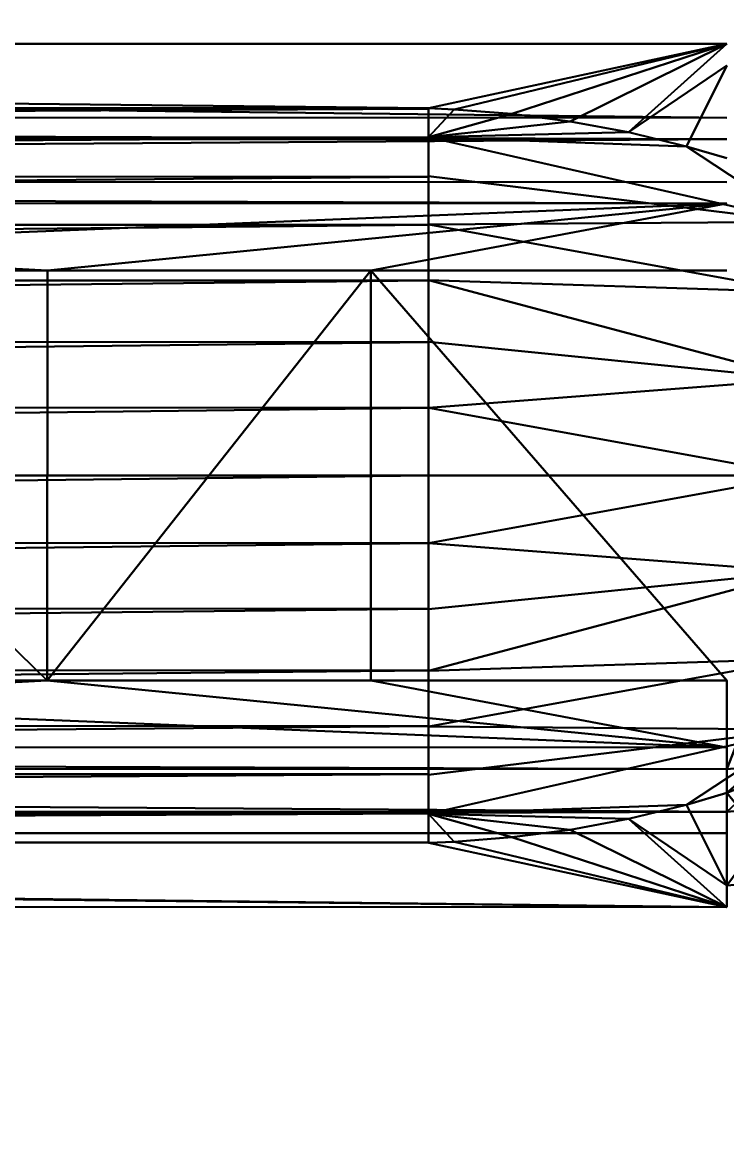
# Model space of a CAD drawing. Header units: inches. Extents: x 0 to 46333, y 12439 to 30520.
# Drawn here: x 13830.9 to 13896.4, y 17441 to 17544 of the extents above; entities that cross this region are included whole.
import ezdxf

# ---------------------------------------------------------------- set-up
doc = ezdxf.new("R2010")
doc.units = ezdxf.units.IN
doc.header["$MEASUREMENT"] = 0
doc.layers.add('DLX_FL1_LUM', color=7, linetype='Continuous', true_color=0xffd400)
doc.layers.add('TEXT', color=2, linetype='Continuous', lineweight=0)
doc.layers.add('v.p', color=7, linetype='Continuous')
doc.styles.add('ROMANS', font='romans.shx', dxfattribs={"width": 0.7, "height": 2.5})

# ---------------------------------------------------------------- blocks, each defined once
blk = doc.blocks.new('first floor civil')
at = {"layer": 'TEXT', "color": 9, "style": 'ROMANS', "width": 0.8}
blk.add_text('KITCHEN', height=200, dxfattribs=at).set_placement((596062.81, 123336.17))

msp = doc.modelspace()

# ---------------------------------------------------------------- linework, layer by layer
at = {"layer": 'DLX_FL1_LUM'}
for points in [[(13317.03, 17542.04, 0), (13896.37, 17535.16, 0)], [(13896.37, 17542.02, 0), (13317.03, 17542.04, 0)], [(13896.37, 17535.16, 0), (13317.03, 17542.04, 0)], [(13868.63, 17536.04, 0), (13317.03, 17542.04, 0)], [(13317.03, 17542.04, 0), (13896.37, 17542.02, 0)], [(13317.03, 17542.04, 0), (13868.63, 17536.04, 0)], [(13896.37, 17542.02, 0), (13868.63, 17536.04, 0)], [(13868.63, 17536.04, 0), (13896.37, 17542.02, 0)], [(13871.03, 17535.94, 0), (13896.37, 17542.02, 0)], [(13896.37, 17542.02, 0), (13871.03, 17535.94, 0)], [(13876.38, 17535.53, 0), (13896.37, 17542.02, 0)], [(13896.37, 17542.02, 0), (13876.38, 17535.53, 0)], [(13881.81, 17534.82, 0), (13896.37, 17542.02, 0)], [(13896.37, 17542.02, 0), (13881.81, 17534.82, 0)], [(13887.24, 17533.81, 0), (13896.37, 17542.02, 0)], [(13896.37, 17542.02, 0), (13887.24, 17533.81, 0)], [(13896.37, 17540.01, 0), (13887.24, 17533.81, 0)], [(13887.24, 17533.81, 0), (13896.37, 17540.01, 0)], [(13892.61, 17532.5, 0), (13896.37, 17540.01, 0)], [(13896.37, 17540.01, 0), (13892.61, 17532.5, 0)], [(13868.63, 17536.04, 0), (13344.77, 17536.06, 0)], [(13344.77, 17536.06, 0), (13868.63, 17536.04, 0)], [(13344.77, 17536.02, 0), (13868.63, 17536.04, 0)], [(13868.63, 17536.04, 0), (13344.77, 17536.02, 0)], [(13868.63, 17536, 0), (13344.77, 17536.02, 0)], [(13344.77, 17536.02, 0), (13868.63, 17536, 0)], [(13344.77, 17533.33, 0), (13868.63, 17536, 0)], [(13868.63, 17536, 0), (13344.77, 17533.33, 0)], [(13868.63, 17536, 0), (13868.63, 17536.04, 0)], [(13868.63, 17536.04, 0), (13868.63, 17533.35, 0)], [(13868.63, 17536.04, 0), (13868.63, 17536, 0)], [(13871.03, 17535.94, 0), (13868.63, 17536.04, 0)], [(13868.63, 17533.35, 0), (13868.63, 17536.04, 0)], [(13868.63, 17536.04, 0), (13871.03, 17535.94, 0)], [(13868.63, 17533.35, 0), (13868.63, 17536, 0)], [(13868.63, 17533.31, 0), (13868.63, 17536, 0)], [(13868.63, 17536, 0), (13868.63, 17533.35, 0)], [(13868.63, 17536, 0), (13868.63, 17533.31, 0)], [(13871.03, 17535.94, 0), (13868.63, 17533.35, 0)], [(13868.63, 17533.35, 0), (13871.03, 17535.94, 0)], [(13876.38, 17535.53, 0), (13871.03, 17535.94, 0)], [(13871.03, 17535.94, 0), (13876.38, 17535.53, 0)], [(13317.03, 17535.18, 0), (13896.37, 17535.16, 0)], [(13317.03, 17535.18, 0), (13896.37, 17533.16, 0)], [(13896.37, 17535.16, 0), (13317.03, 17535.18, 0)], [(13896.37, 17533.16, 0), (13317.03, 17535.18, 0)], [(13876.38, 17535.53, 0), (13868.63, 17533.35, 0)], [(13868.63, 17533.35, 0), (13876.38, 17535.53, 0)], [(13881.81, 17534.82, 0), (13868.63, 17533.35, 0)], [(13868.63, 17533.35, 0), (13881.81, 17534.82, 0)], [(13881.81, 17534.82, 0), (13876.38, 17535.53, 0)], [(13876.38, 17535.53, 0), (13881.81, 17534.82, 0)], [(13887.24, 17533.81, 0), (13881.81, 17534.82, 0)], [(13881.81, 17534.82, 0), (13887.24, 17533.81, 0)], [(13887.24, 17533.81, 0), (13868.63, 17533.35, 0)], [(13868.63, 17533.35, 0), (13887.24, 17533.81, 0)], [(13892.61, 17532.5, 0), (13887.24, 17533.81, 0)], [(13887.24, 17533.81, 0), (13892.61, 17532.5, 0)], [(13317.03, 17533.18, 0), (13896.37, 17533.16, 0)], [(13896.37, 17533.16, 0), (13317.03, 17533.18, 0)], [(13317.03, 17529.21, 0), (13896.37, 17533.16, 0)], [(13896.37, 17533.16, 0), (13317.03, 17529.21, 0)], [(13868.63, 17533.31, 0), (13344.77, 17533.33, 0)], [(13344.77, 17533.33, 0), (13868.63, 17533.31, 0)], [(13344.77, 17529.7, 0), (13868.63, 17533.31, 0)], [(13868.63, 17533.31, 0), (13344.77, 17529.7, 0)], [(13868.63, 17533.31, 0), (13868.63, 17533.35, 0)], [(13868.63, 17533.35, 0), (13868.63, 17529.72, 0)], [(13868.63, 17533.35, 0), (13868.63, 17533.31, 0)], [(13868.63, 17529.72, 0), (13868.63, 17533.35, 0)], [(13868.63, 17533.35, 0), (13903.25, 17525.5, 0)], [(13892.61, 17532.5, 0), (13868.63, 17533.35, 0)], [(13903.25, 17525.5, 0), (13868.63, 17533.35, 0)], [(13868.63, 17533.35, 0), (13892.61, 17532.5, 0)], [(13868.63, 17529.72, 0), (13868.63, 17533.31, 0)], [(13868.63, 17529.68, 0), (13868.63, 17533.31, 0)], [(13868.63, 17533.31, 0), (13868.63, 17529.72, 0)], [(13868.63, 17533.31, 0), (13868.63, 17529.68, 0)], [(13896.37, 17531.4, 0), (13892.61, 17532.5, 0)], [(13892.61, 17532.5, 0), (13903.25, 17525.5, 0)], [(13903.25, 17525.5, 0), (13892.61, 17532.5, 0)], [(13892.61, 17532.5, 0), (13896.37, 17531.4, 0)], [(13868.63, 17529.68, 0), (13344.77, 17529.7, 0)], [(13344.77, 17529.7, 0), (13868.63, 17529.68, 0)], [(13344.77, 17525.22, 0), (13868.63, 17529.68, 0)], [(13868.63, 17529.68, 0), (13344.77, 17525.22, 0)], [(13868.63, 17529.68, 0), (13868.63, 17529.72, 0)], [(13868.63, 17529.72, 0), (13868.63, 17525.24, 0)], [(13868.63, 17529.72, 0), (13868.63, 17529.68, 0)], [(13903.25, 17525.5, 0), (13868.63, 17529.72, 0)], [(13868.63, 17525.24, 0), (13868.63, 17529.72, 0)], [(13868.63, 17529.72, 0), (13903.25, 17525.5, 0)], [(13868.63, 17525.24, 0), (13868.63, 17529.68, 0)], [(13868.63, 17525.2, 0), (13868.63, 17529.68, 0)], [(13868.63, 17529.68, 0), (13868.63, 17525.24, 0)], [(13868.63, 17529.68, 0), (13868.63, 17525.2, 0)], [(13896.37, 17527.18, 0), (13317.03, 17529.21, 0)], [(13896.37, 17529.19, 0), (13317.03, 17529.21, 0)], [(13317.03, 17529.21, 0), (13896.37, 17527.18, 0)], [(13317.03, 17529.21, 0), (13896.37, 17529.19, 0)], [(13896.37, 17527.18, 0), (13317.03, 17527.21, 0)], [(13317.03, 17527.21, 0), (13896.37, 17527.18, 0)], [(13794.14, 17523.03, 0), (13896.37, 17527.18, 0)], [(13896.37, 17527.18, 0), (13794.14, 17523.03, 0)], [(13896.37, 17527.18, 0), (13833.23, 17520.97, 0)], [(13833.23, 17520.97, 0), (13896.37, 17527.18, 0)], [(13863.3, 17520.97, 0), (13896.37, 17527.18, 0)], [(13896.37, 17527.18, 0), (13863.3, 17520.97, 0)], [(13868.63, 17525.2, 0), (13344.77, 17525.22, 0)], [(13344.77, 17525.22, 0), (13868.63, 17525.2, 0)], [(13344.77, 17520.05, 0), (13868.63, 17525.2, 0)], [(13868.63, 17525.2, 0), (13344.77, 17520.05, 0)], [(13868.63, 17525.24, 0), (13903.25, 17525.5, 0)], [(13903.25, 17525.5, 0), (13868.63, 17525.24, 0)], [(13868.63, 17525.2, 0), (13868.63, 17525.24, 0)], [(13868.63, 17525.24, 0), (13868.63, 17520.06, 0)], [(13868.63, 17525.24, 0), (13868.63, 17525.2, 0)], [(13903.25, 17518.97, 0), (13868.63, 17525.24, 0)], [(13868.63, 17520.06, 0), (13868.63, 17525.24, 0)], [(13868.63, 17525.24, 0), (13903.25, 17518.97, 0)], [(13868.63, 17520.06, 0), (13868.63, 17525.2, 0)], [(13868.63, 17520.03, 0), (13868.63, 17525.2, 0)], [(13868.63, 17525.2, 0), (13868.63, 17520.06, 0)], [(13868.63, 17525.2, 0), (13868.63, 17520.03, 0)], [(13794.14, 17523.03, 0), (13833.23, 17520.97, 0)], [(13833.23, 17520.97, 0), (13794.14, 17523.03, 0)], [(13833.22, 17482.88, 0), (13794.13, 17520.97, 0)], [(13794.13, 17520.97, 0), (13833.22, 17482.88, 0)], [(13833.23, 17520.97, 0), (13794.13, 17520.97, 0)], [(13794.13, 17520.97, 0), (13833.23, 17520.97, 0)], [(13833.22, 17482.88, 0), (13833.23, 17520.97, 0)], [(13833.22, 17482.88, 0), (13833.23, 17520.97, 0)], [(13833.23, 17520.97, 0), (13833.22, 17482.88, 0)], [(13833.22, 17482.88, 0), (13833.23, 17520.97, 0)], [(13833.23, 17520.97, 0), (13833.22, 17482.88, 0)], [(13863.3, 17520.97, 0), (13833.22, 17482.88, 0)], [(13833.23, 17520.97, 0), (13833.22, 17482.88, 0)], [(13833.22, 17482.88, 0), (13863.3, 17520.97, 0)], [(13833.23, 17520.97, 0), (13863.3, 17520.97, 0)], [(13833.23, 17520.97, 0), (13863.3, 17520.97, 0)], [(13863.3, 17520.97, 0), (13833.23, 17520.97, 0)], [(13833.23, 17520.97, 0), (13863.3, 17520.97, 0)], [(13863.3, 17520.97, 0), (13833.23, 17520.97, 0)], [(13833.23, 17520.97, 0), (13833.23, 17520.97, 0)], [(13833.23, 17520.97, 0), (13833.23, 17520.97, 0)], [(13863.3, 17520.97, 0), (13833.23, 17520.97, 0)], [(13863.3, 17520.97, 0), (13863.29, 17482.88, 0)], [(13863.3, 17520.97, 0), (13863.29, 17482.88, 0)], [(13863.29, 17482.88, 0), (13863.3, 17520.97, 0)], [(13863.3, 17520.97, 0), (13863.29, 17482.88, 0)], [(13863.29, 17482.88, 0), (13863.3, 17520.97, 0)], [(13863.29, 17482.88, 0), (13863.3, 17520.97, 0)], [(13863.3, 17520.97, 0), (13896.37, 17520.97, 0)], [(13863.3, 17520.97, 0), (13896.37, 17482.88, 0)], [(13896.37, 17520.97, 0), (13863.3, 17520.97, 0)], [(13896.37, 17482.88, 0), (13863.3, 17520.97, 0)], [(13863.3, 17520.97, 0), (13863.3, 17520.97, 0)], [(13863.3, 17520.97, 0), (13863.3, 17520.97, 0)], [(13868.63, 17520.03, 0), (13344.77, 17520.05, 0)], [(13344.77, 17520.05, 0), (13868.63, 17520.03, 0)], [(13344.77, 17514.33, 0), (13868.63, 17520.03, 0)], [(13868.63, 17520.03, 0), (13344.77, 17514.33, 0)], [(13868.63, 17520.03, 0), (13868.63, 17520.06, 0)], [(13868.63, 17520.06, 0), (13868.63, 17514.33, 0)], [(13868.63, 17520.06, 0), (13868.63, 17520.03, 0)], [(13868.63, 17514.33, 0), (13868.63, 17520.06, 0)], [(13868.63, 17520.06, 0), (13903.25, 17510.86, 0)], [(13903.25, 17510.86, 0), (13868.63, 17520.06, 0)], [(13868.63, 17520.06, 0), (13903.25, 17518.97, 0)], [(13903.25, 17518.97, 0), (13868.63, 17520.06, 0)], [(13868.63, 17514.33, 0), (13868.63, 17520.03, 0)], [(13868.63, 17514.31, 0), (13868.63, 17520.03, 0)], [(13868.63, 17520.03, 0), (13868.63, 17514.33, 0)], [(13868.63, 17520.03, 0), (13868.63, 17514.31, 0)], [(13868.63, 17514.31, 0), (13344.77, 17514.33, 0)], [(13344.77, 17514.33, 0), (13868.63, 17514.31, 0)], [(13344.77, 17508.23, 0), (13868.63, 17514.31, 0)], [(13868.63, 17514.31, 0), (13344.77, 17508.23, 0)], [(13868.63, 17514.31, 0), (13868.63, 17514.33, 0)], [(13868.63, 17514.33, 0), (13868.63, 17508.22, 0)], [(13868.63, 17514.33, 0), (13868.63, 17514.31, 0)], [(13903.25, 17510.86, 0), (13868.63, 17514.33, 0)], [(13868.63, 17508.22, 0), (13868.63, 17514.33, 0)], [(13868.63, 17514.33, 0), (13903.25, 17510.86, 0)], [(13868.63, 17508.22, 0), (13868.63, 17514.31, 0)], [(13868.63, 17508.21, 0), (13868.63, 17514.31, 0)], [(13868.63, 17514.31, 0), (13868.63, 17508.22, 0)], [(13868.63, 17514.31, 0), (13868.63, 17508.21, 0)], [(13868.63, 17508.22, 0), (13903.25, 17510.86, 0)], [(13903.25, 17510.86, 0), (13868.63, 17508.22, 0)], [(13868.63, 17508.21, 0), (13344.77, 17508.23, 0)], [(13344.77, 17508.23, 0), (13868.63, 17508.21, 0)], [(13344.77, 17501.94, 0), (13868.63, 17508.21, 0)], [(13868.63, 17508.21, 0), (13344.77, 17501.94, 0)], [(13868.63, 17508.21, 0), (13868.63, 17508.22, 0)], [(13868.63, 17508.22, 0), (13868.63, 17501.92, 0)], [(13868.63, 17508.22, 0), (13868.63, 17508.21, 0)], [(13868.63, 17501.92, 0), (13868.63, 17508.22, 0)], [(13868.63, 17508.22, 0), (13903.25, 17501.92, 0)], [(13903.25, 17501.92, 0), (13868.63, 17508.22, 0)], [(13868.63, 17501.92, 0), (13868.63, 17508.21, 0)], [(13868.63, 17501.92, 0), (13868.63, 17508.21, 0)], [(13868.63, 17508.21, 0), (13868.63, 17501.92, 0)], [(13868.63, 17508.21, 0), (13868.63, 17501.92, 0)], [(13868.63, 17501.92, 0), (13344.77, 17501.94, 0)], [(13344.77, 17501.94, 0), (13868.63, 17501.92, 0)], [(13344.77, 17495.66, 0), (13868.63, 17501.92, 0)], [(13868.63, 17501.92, 0), (13344.77, 17495.66, 0)], [(13868.63, 17495.64, 0), (13868.63, 17501.92, 0)], [(13868.63, 17501.92, 0), (13868.63, 17495.63, 0)], [(13868.63, 17501.92, 0), (13868.63, 17501.92, 0)], [(13868.63, 17495.64, 0), (13868.63, 17501.92, 0)], [(13868.63, 17501.92, 0), (13868.63, 17501.92, 0)], [(13868.63, 17501.92, 0), (13868.63, 17495.64, 0)], [(13868.63, 17495.63, 0), (13903.25, 17501.92, 0)], [(13903.25, 17501.92, 0), (13868.63, 17501.92, 0)], [(13903.25, 17501.92, 0), (13868.63, 17495.63, 0)], [(13868.63, 17495.63, 0), (13868.63, 17501.92, 0)], [(13868.63, 17501.92, 0), (13903.25, 17501.92, 0)], [(13868.63, 17501.92, 0), (13868.63, 17495.64, 0)], [(13344.76, 17489.56, 0), (13868.63, 17495.64, 0)], [(13868.63, 17495.64, 0), (13344.76, 17489.56, 0)], [(13868.63, 17495.64, 0), (13344.77, 17495.66, 0)], [(13344.77, 17495.66, 0), (13868.63, 17495.64, 0)], [(13868.63, 17495.63, 0), (13868.63, 17495.64, 0)], [(13868.63, 17489.54, 0), (13868.63, 17495.64, 0)], [(13868.63, 17495.64, 0), (13868.63, 17495.63, 0)], [(13868.63, 17495.64, 0), (13868.63, 17489.54, 0)], [(13868.63, 17489.54, 0), (13868.63, 17495.63, 0)], [(13868.63, 17495.63, 0), (13868.63, 17489.52, 0)], [(13868.63, 17495.63, 0), (13868.63, 17489.54, 0)], [(13868.63, 17489.52, 0), (13868.63, 17495.63, 0)], [(13868.63, 17495.63, 0), (13903.25, 17492.99, 0)], [(13903.25, 17492.99, 0), (13868.63, 17495.63, 0)], [(13868.63, 17483.79, 0), (13903.25, 17492.99, 0)], [(13903.25, 17492.99, 0), (13868.63, 17489.52, 0)], [(13903.25, 17492.99, 0), (13868.63, 17483.79, 0)], [(13868.63, 17489.52, 0), (13903.25, 17492.99, 0)], [(13868.63, 17489.54, 0), (13344.76, 17489.56, 0)], [(13344.76, 17489.56, 0), (13868.63, 17489.54, 0)], [(13344.76, 17483.84, 0), (13868.63, 17489.54, 0)], [(13868.63, 17489.54, 0), (13344.76, 17483.84, 0)], [(13868.63, 17489.52, 0), (13868.63, 17489.54, 0)], [(13868.63, 17483.82, 0), (13868.63, 17489.54, 0)], [(13868.63, 17489.54, 0), (13868.63, 17489.52, 0)], [(13868.63, 17489.54, 0), (13868.63, 17483.82, 0)], [(13868.63, 17483.82, 0), (13868.63, 17489.52, 0)], [(13868.63, 17489.52, 0), (13868.63, 17483.79, 0)], [(13868.63, 17489.52, 0), (13868.63, 17483.82, 0)], [(13868.63, 17483.79, 0), (13868.63, 17489.52, 0)], [(13868.63, 17478.61, 0), (13903.25, 17484.88, 0)], [(13903.25, 17484.88, 0), (13868.63, 17483.79, 0)], [(13903.25, 17484.88, 0), (13868.63, 17478.61, 0)], [(13868.63, 17483.79, 0), (13903.25, 17484.88, 0)], [(13868.63, 17483.82, 0), (13344.76, 17483.84, 0)], [(13344.76, 17483.84, 0), (13868.63, 17483.82, 0)], [(13344.76, 17478.66, 0), (13868.63, 17483.82, 0)], [(13868.63, 17483.82, 0), (13344.76, 17478.66, 0)], [(13868.63, 17483.79, 0), (13868.63, 17483.82, 0)], [(13868.63, 17478.64, 0), (13868.63, 17483.82, 0)], [(13868.63, 17483.82, 0), (13868.63, 17483.79, 0)], [(13868.63, 17483.82, 0), (13868.63, 17478.64, 0)], [(13868.63, 17478.64, 0), (13868.63, 17483.79, 0)], [(13868.63, 17483.79, 0), (13868.63, 17478.61, 0)], [(13868.63, 17483.79, 0), (13868.63, 17478.64, 0)], [(13868.63, 17478.61, 0), (13868.63, 17483.79, 0)], [(13833.22, 17482.88, 0), (13794.13, 17480.82, 0)], [(13794.13, 17480.82, 0), (13833.22, 17482.88, 0)], [(13833.22, 17482.88, 0), (13794.13, 17482.88, 0)], [(13794.13, 17482.88, 0), (13833.22, 17482.88, 0)], [(13833.22, 17482.88, 0), (13896.37, 17476.66, 0)], [(13863.29, 17482.88, 0), (13833.22, 17482.88, 0)], [(13896.37, 17476.66, 0), (13833.22, 17482.88, 0)], [(13863.29, 17482.88, 0), (13833.22, 17482.88, 0)], [(13833.22, 17482.88, 0), (13833.22, 17482.88, 0)], [(13833.22, 17482.88, 0), (13863.29, 17482.88, 0)], [(13863.29, 17482.88, 0), (13833.22, 17482.88, 0)], [(13833.22, 17482.88, 0), (13863.29, 17482.88, 0)], [(13833.22, 17482.88, 0), (13833.22, 17482.88, 0)], [(13833.22, 17482.88, 0), (13863.29, 17482.88, 0)], [(13863.29, 17482.88, 0), (13896.37, 17476.66, 0)], [(13896.37, 17482.88, 0), (13863.29, 17482.88, 0)], [(13896.37, 17476.66, 0), (13863.29, 17482.88, 0)], [(13863.29, 17482.88, 0), (13896.37, 17482.88, 0)], [(13863.29, 17482.88, 0), (13863.29, 17482.88, 0)], [(13863.29, 17482.88, 0), (13863.29, 17482.88, 0)], [(13899.68, 17483.17, 0), (13896.37, 17474.66, 0)], [(13896.37, 17474.66, 0), (13899.68, 17483.17, 0)], [(13896.37, 17476.66, 0), (13896.37, 17482.88, 0)], [(13896.37, 17474.66, 0), (13896.37, 17482.88, 0)], [(13896.37, 17482.88, 0), (13896.37, 17476.66, 0)], [(13896.37, 17482.88, 0), (13896.37, 17474.66, 0)], [(13794.13, 17480.82, 0), (13896.37, 17476.66, 0)], [(13896.37, 17476.66, 0), (13794.13, 17480.82, 0)], [(13868.63, 17478.64, 0), (13344.76, 17478.66, 0)], [(13344.76, 17478.66, 0), (13868.63, 17478.64, 0)], [(13344.76, 17474.19, 0), (13868.63, 17478.64, 0)], [(13868.63, 17478.64, 0), (13344.76, 17474.19, 0)], [(13868.63, 17478.61, 0), (13868.63, 17478.64, 0)], [(13868.63, 17474.17, 0), (13868.63, 17478.64, 0)], [(13868.63, 17478.64, 0), (13868.63, 17478.61, 0)], [(13868.63, 17478.64, 0), (13868.63, 17474.17, 0)], [(13868.63, 17474.17, 0), (13868.63, 17478.61, 0)], [(13868.63, 17478.61, 0), (13868.63, 17474.13, 0)], [(13868.63, 17478.61, 0), (13868.63, 17474.17, 0)], [(13868.63, 17474.13, 0), (13868.63, 17478.61, 0)], [(13868.63, 17478.61, 0), (13903.25, 17478.34, 0)], [(13903.25, 17478.34, 0), (13868.63, 17478.61, 0)], [(13903.25, 17478.34, 0), (13868.63, 17474.13, 0)], [(13868.63, 17470.5, 0), (13903.25, 17478.34, 0)], [(13903.25, 17478.34, 0), (13868.63, 17470.5, 0)], [(13868.63, 17474.13, 0), (13903.25, 17478.34, 0)], [(13903.25, 17478.34, 0), (13892.61, 17471.34, 0)], [(13892.61, 17471.34, 0), (13903.25, 17478.34, 0)], [(13896.37, 17472.45, 0), (13903.25, 17478.34, 0)], [(13903.25, 17478.34, 0), (13896.37, 17472.45, 0)], [(13317.02, 17476.68, 0), (13896.37, 17476.66, 0)], [(13896.37, 17476.66, 0), (13317.02, 17476.68, 0)], [(13317.02, 17476.68, 0), (13896.37, 17474.66, 0)], [(13896.37, 17474.66, 0), (13317.02, 17476.68, 0)], [(13896.37, 17472.45, 0), (13907.65, 17476.81, 0)], [(13907.65, 17476.81, 0), (13896.37, 17472.45, 0)], [(13896.37, 17476.66, 0), (13896.37, 17474.66, 0)], [(13896.37, 17474.66, 0), (13896.37, 17476.66, 0)], [(13901.1, 17475.07, 0), (13896.37, 17470.69, 0)], [(13896.37, 17470.69, 0), (13901.1, 17475.07, 0)], [(13901.1, 17475.07, 0), (13896.37, 17474.66, 0)], [(13896.37, 17474.66, 0), (13901.1, 17475.07, 0)], [(13896.37, 17474.66, 0), (13317.02, 17474.68, 0)], [(13317.02, 17474.68, 0), (13896.37, 17470.69, 0)], [(13317.02, 17474.68, 0), (13896.37, 17474.66, 0)], [(13896.37, 17470.69, 0), (13317.02, 17474.68, 0)], [(13868.63, 17474.17, 0), (13344.76, 17474.19, 0)], [(13344.76, 17474.19, 0), (13868.63, 17474.17, 0)], [(13344.76, 17470.55, 0), (13868.63, 17474.17, 0)], [(13868.63, 17474.17, 0), (13344.76, 17470.55, 0)], [(13868.63, 17474.13, 0), (13868.63, 17474.17, 0)], [(13868.63, 17470.53, 0), (13868.63, 17474.17, 0)], [(13868.63, 17474.17, 0), (13868.63, 17474.13, 0)], [(13868.63, 17474.17, 0), (13868.63, 17470.53, 0)], [(13868.63, 17470.53, 0), (13868.63, 17474.13, 0)], [(13868.63, 17474.13, 0), (13868.63, 17470.5, 0)], [(13868.63, 17474.13, 0), (13868.63, 17470.53, 0)], [(13868.63, 17470.5, 0), (13868.63, 17474.13, 0)], [(13896.37, 17470.69, 0), (13896.37, 17474.66, 0)], [(13896.37, 17474.66, 0), (13896.37, 17470.69, 0)], [(13892.61, 17471.34, 0), (13896.37, 17472.45, 0)], [(13896.37, 17472.45, 0), (13892.61, 17471.34, 0)], [(13896.37, 17472.45, 0), (13902.98, 17464.41, 0)], [(13896.37, 17463.83, 0), (13896.37, 17472.45, 0)], [(13896.37, 17472.45, 0), (13896.37, 17463.83, 0)], [(13902.98, 17464.41, 0), (13896.37, 17472.45, 0)], [(13892.61, 17471.34, 0), (13868.63, 17470.5, 0)], [(13868.63, 17470.5, 0), (13892.61, 17471.34, 0)], [(13887.24, 17470.03, 0), (13892.61, 17471.34, 0)], [(13892.61, 17471.34, 0), (13887.24, 17470.03, 0)], [(13892.61, 17471.34, 0), (13896.37, 17463.83, 0)], [(13896.37, 17463.83, 0), (13892.61, 17471.34, 0)], [(13901.79, 17471.17, 0), (13896.37, 17463.83, 0)], [(13896.37, 17463.83, 0), (13901.79, 17471.17, 0)], [(13901.79, 17471.17, 0), (13896.37, 17470.69, 0)], [(13896.37, 17470.69, 0), (13901.79, 17471.17, 0)], [(13317.02, 17470.71, 0), (13896.37, 17470.69, 0)], [(13896.37, 17470.69, 0), (13317.02, 17470.71, 0)], [(13317.02, 17468.71, 0), (13896.37, 17470.69, 0)], [(13896.37, 17470.69, 0), (13317.02, 17468.71, 0)], [(13868.63, 17470.53, 0), (13344.76, 17470.55, 0)], [(13344.76, 17470.55, 0), (13868.63, 17470.53, 0)], [(13344.76, 17467.86, 0), (13868.63, 17470.53, 0)], [(13868.63, 17470.53, 0), (13344.76, 17467.86, 0)], [(13868.63, 17470.5, 0), (13868.63, 17470.53, 0)], [(13868.63, 17470.53, 0), (13868.63, 17470.5, 0)], [(13868.63, 17467.84, 0), (13868.63, 17470.53, 0)], [(13868.63, 17470.53, 0), (13868.63, 17467.84, 0)], [(13868.63, 17467.84, 0), (13868.63, 17470.5, 0)], [(13868.63, 17470.5, 0), (13868.63, 17467.81, 0)], [(13868.63, 17470.5, 0), (13868.63, 17467.84, 0)], [(13868.63, 17467.81, 0), (13868.63, 17470.5, 0)], [(13868.63, 17470.5, 0), (13871.03, 17467.9, 0)], [(13887.24, 17470.03, 0), (13868.63, 17470.5, 0)], [(13881.81, 17469.02, 0), (13868.63, 17470.5, 0)], [(13868.63, 17470.5, 0), (13887.24, 17470.03, 0)], [(13876.38, 17468.32, 0), (13868.63, 17470.5, 0)], [(13868.63, 17470.5, 0), (13881.81, 17469.02, 0)], [(13871.03, 17467.9, 0), (13868.63, 17470.5, 0)], [(13868.63, 17470.5, 0), (13876.38, 17468.32, 0)], [(13881.81, 17469.02, 0), (13887.24, 17470.03, 0)], [(13887.24, 17470.03, 0), (13881.81, 17469.02, 0)], [(13887.24, 17470.03, 0), (13896.37, 17463.83, 0)], [(13896.37, 17461.83, 0), (13887.24, 17470.03, 0)], [(13887.24, 17470.03, 0), (13896.37, 17461.83, 0)], [(13896.37, 17463.83, 0), (13887.24, 17470.03, 0)], [(13896.37, 17463.83, 0), (13896.37, 17470.69, 0)], [(13896.37, 17470.69, 0), (13896.37, 17468.69, 0)], [(13896.37, 17470.69, 0), (13896.37, 17463.83, 0)], [(13896.37, 17468.69, 0), (13896.37, 17470.69, 0)], [(13876.38, 17468.32, 0), (13881.81, 17469.02, 0)], [(13881.81, 17469.02, 0), (13876.38, 17468.32, 0)], [(13881.81, 17469.02, 0), (13896.37, 17461.83, 0)], [(13896.37, 17461.83, 0), (13881.81, 17469.02, 0)], [(13317.02, 17468.71, 0), (13896.37, 17461.83, 0)], [(13896.37, 17468.69, 0), (13317.02, 17468.71, 0)], [(13896.37, 17461.83, 0), (13317.02, 17468.71, 0)], [(13317.02, 17468.71, 0), (13896.37, 17468.69, 0)], [(13344.76, 17467.86, 0), (13868.63, 17467.84, 0)], [(13868.63, 17467.84, 0), (13344.76, 17467.86, 0)], [(13868.63, 17467.81, 0), (13871.03, 17467.9, 0)], [(13871.03, 17467.9, 0), (13868.63, 17467.81, 0)], [(13871.03, 17467.9, 0), (13876.38, 17468.32, 0)], [(13876.38, 17468.32, 0), (13871.03, 17467.9, 0)], [(13871.03, 17467.9, 0), (13896.37, 17461.83, 0)], [(13896.37, 17461.83, 0), (13871.03, 17467.9, 0)], [(13876.38, 17468.32, 0), (13896.37, 17461.83, 0)], [(13896.37, 17461.83, 0), (13876.38, 17468.32, 0)], [(13896.37, 17468.69, 0), (13896.37, 17463.83, 0)], [(13896.37, 17463.83, 0), (13896.37, 17468.69, 0)], [(13896.37, 17468.69, 0), (13896.37, 17461.83, 0)], [(13896.37, 17461.83, 0), (13896.37, 17468.69, 0)], [(13868.63, 17467.84, 0), (13344.76, 17467.83, 0)], [(13344.76, 17467.83, 0), (13868.63, 17467.84, 0)], [(13344.76, 17467.83, 0), (13896.37, 17461.83, 0)], [(13896.37, 17461.83, 0), (13344.76, 17467.83, 0)], [(13344.76, 17467.83, 0), (13868.63, 17467.81, 0)], [(13868.63, 17467.81, 0), (13344.76, 17467.83, 0)], [(13868.63, 17467.81, 0), (13868.63, 17467.84, 0)], [(13868.63, 17467.84, 0), (13868.63, 17467.81, 0)], [(13896.37, 17461.83, 0), (13868.63, 17467.81, 0)], [(13868.63, 17467.81, 0), (13896.37, 17461.83, 0)], [(13896.37, 17463.83, 0), (13902.98, 17464.41, 0)], [(13902.98, 17464.41, 0), (13896.37, 17463.83, 0)], [(13896.37, 17461.83, 0), (13896.37, 17463.83, 0)], [(13896.37, 17463.83, 0), (13896.37, 17461.83, 0)], [(13317.02, 17461.85, 0), (13896.37, 17461.83, 0)], [(13896.37, 17461.83, 0), (13317.02, 17461.85, 0)]]:
    msp.add_polyline3d(points, dxfattribs=at)

# ---------------------------------------------------------------- block references
at = {"layer": 'v.p', "color": 1, "linetype": 'Continuous'}
msp.add_blockref('first floor civil', (-582715.15, -105895.12), dxfattribs=at)

doc.saveas('drawing.dxf')
